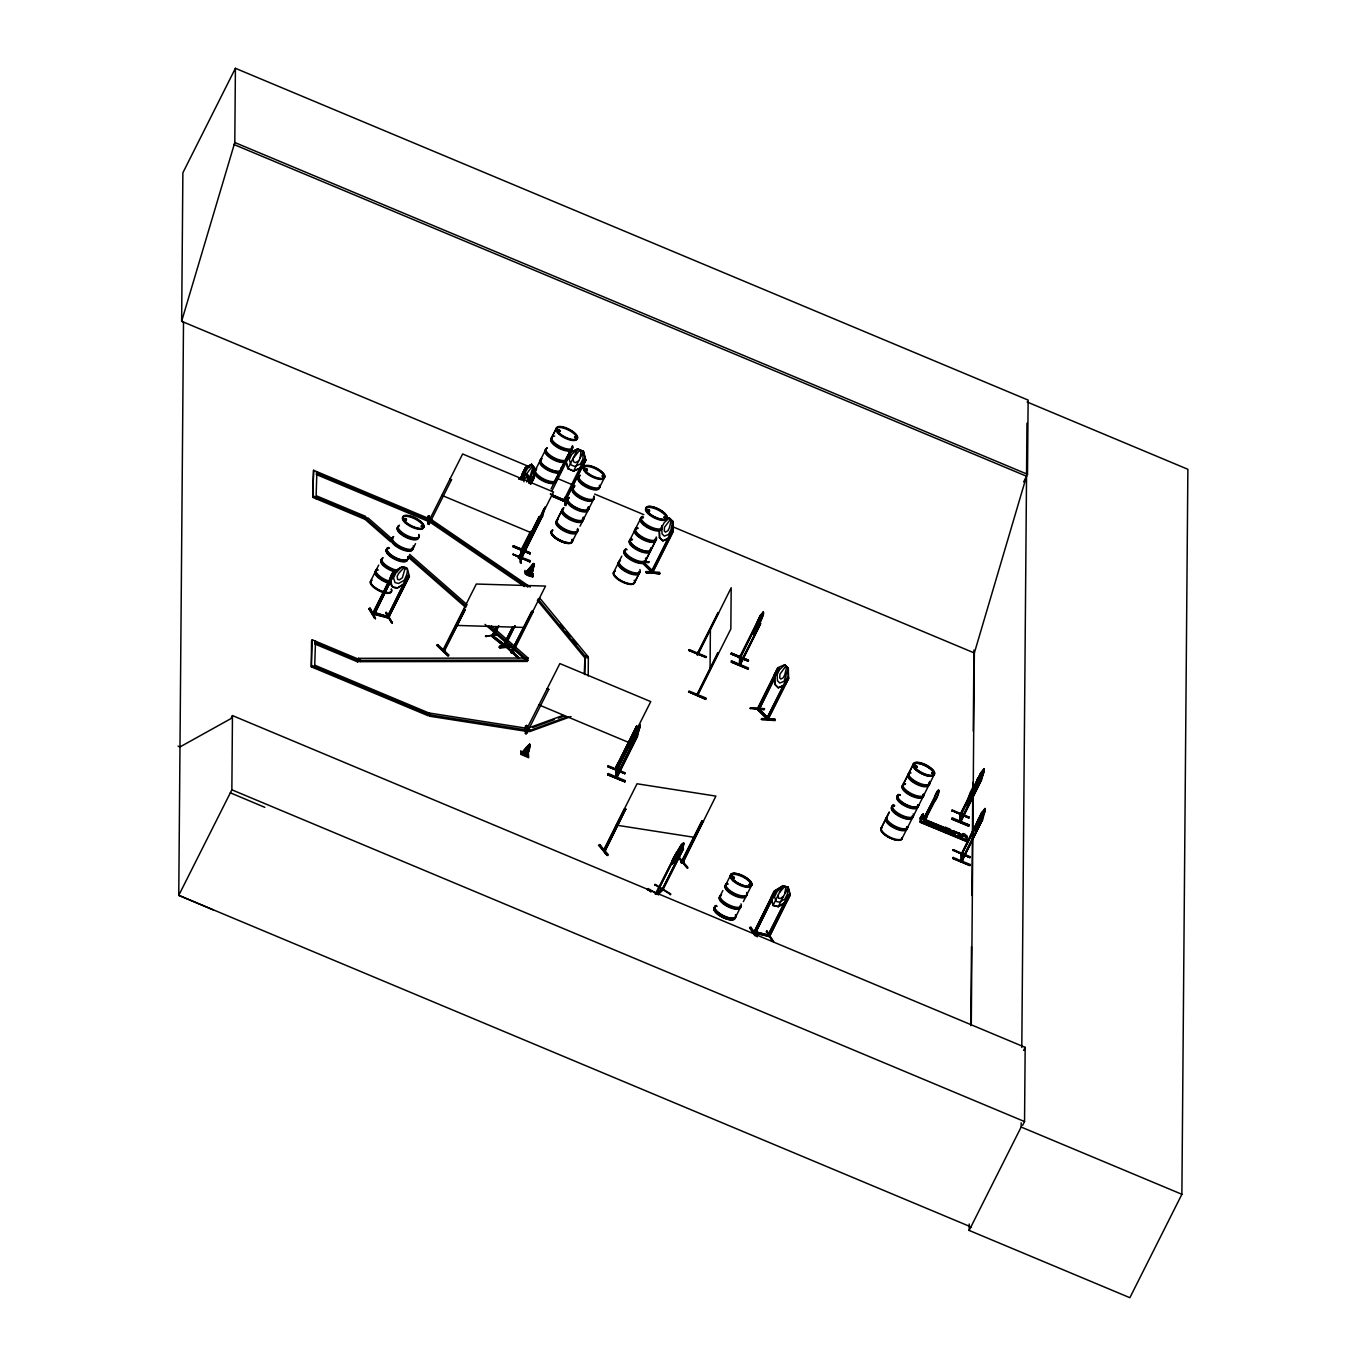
<?xml version="1.0" encoding="UTF-8"?>
<svg xmlns="http://www.w3.org/2000/svg" width="1366" height="1366" viewBox="0 0 1366 1366"><rect width="100%" height="100%" fill="white"/><g stroke="black" fill="none" stroke-linecap="round" stroke-linejoin="round"><path stroke-width="1.5" d="M213.233 909.893L178.758 895.345L183.505 321.983L181.644 321.198L234.798 142.508L235.413 68.3L1028.12 400.084L1027.505 474.292L1023.663 481.925M971.465 1227.129L178.758 895.345L231.861 789.804L232.459 715.579L1025.166 1047.363L1024.551 1121.571L1022.656 1125.345M315.307 665.43L428.873 712.967L428.224 715.767L311.328 666.847L311.533 641.081L312.182 639.8L358.404 659.146L357.755 661.929L314.846 643.984L315.495 642.686L358.404 660.649M390.608 541.739L365.012 519.319L312.729 497.344L313.582 470.297L430.478 519.234L429.812 522.017L524.459 586.56M311.328 666.847L312.182 639.8M312.729 497.344L313.582 470.297M314.658 666.728L314.641 668.23L315.495 641.183L314.846 642.481M316.058 497.241L316.041 498.744L316.895 471.697L316.246 472.978M357.755 661.929L358.404 659.146M365.029 517.731L365.012 519.234L365.678 516.433L316.707 495.943M530.281 587.038L432.134 520.122L429.812 522.017L429.829 520.514M512.916 546.639L529.957 553.776L512.916 546.639L513.343 545.751L530.384 552.889L529.957 553.776M519.131 479.261L519.148 477.895L519.78 479.21M521.812 551.061L521.129 550.088M521.641 553.862L521.675 549.866M520.856 751.146L520.839 754.442L520.924 751.01M539.314 516.758L540.868 517.407L539.314 516.485L518.346 558.045L520.19 558.848L542.473 515.921L521.658 558.062L522.615 555.928M525.073 570.339C521.983 574.847 535.677 579.525 532.842 573.754M529.888 561.921L512.95 554.203L530.315 560.658L529.888 561.494L512.848 554.374L529.94 561.785M520.907 754.305L528.676 757.72L528.488 754.049M532.535 577.067L532.911 573.618M530.589 531.357L520.958 550.174L520.941 557.704L541.978 514.982M584.255 673.814L585.041 656.039L538.016 599.042M584.887 674.582L585.041 656.039L587.909 656.483L587.26 657.78L584.392 657.319L537.367 600.34M588.2 675.965L588.353 657.422L585.041 656.039M710.047 670.296L710.388 629.094M731.049 653.972L748.09 661.11L731.049 653.972L731.476 653.102L748.517 660.256L748.09 661.11M739.86 657.661L739.945 658.549L739.262 657.422M739.809 657.2L739.86 665.31L760.606 623.255L739.211 665.14C737.008 669.545 775.581 595.474 759.889 616.032L760.657 617.091M739.928 656.568L740.799 656.397M740.389 657.456L739.757 663.21M753.383 631.468L753.469 634.285L756.764 630.17M739.979 665.31L760.606 623.955L760.008 623.016M760.111 622.384L755.415 629.521L757.396 622.23M762.672 613.812L757.123 625.679L762.86 613.88M763.184 611.917L763.27 614.734L759.837 622.367M951.743 818.951L952.136 817.756L969.16 824.91L968.733 826.174L951.692 819.054L968.784 826.037M969.211 817.141L968.801 818.029L951.812 810.397L968.87 817.807M952.836 858.582L969.877 865.668M952.853 850.523L953.297 849.652L970.321 856.789L969.894 857.643L952.922 850.011M980.754 779.508L959.922 822.059L959.991 814.341M960.52 814.119L960.503 822.23L961.357 820.676M960.503 820.317L960.503 822.315L981.317 780.174L959.786 821.956M971.192 793.168L980.822 772.883L959.854 815.092L960.571 814.58M961.101 814.358L960.469 820.129M961.613 853.733L961.613 861.861L961.698 859.299L962.552 860.341L961.698 861.946L982.41 819.788L961.015 861.69L960.998 853.938M960.571 815.434L961.34 813.077M961.835 853.306L962.432 852.691M961.681 859.982L962.552 860.341M961.766 854.262L977.732 823.032M962.21 853.989L961.562 859.743M976.383 783.179L972.882 787.226L976.383 783.179L973.036 794.944L966.462 805.479L966.377 802.662M966.462 805.479L966.291 802.781M969.894 857.643L952.905 850.011M1027.147 402.014L1187.874 469.289L1181.88 1194.294L1129.87 1297.7L969.143 1230.425L969.194 1224.021M970.833 1025.593L971.482 946.638M971.909 895.43L972.746 795.132M972.814 786.611L972.848 782.342M973.275 731.117L973.941 650.045M971.277 1024.807L973.173 795.336M973.207 791.085L974.351 652.982L1026.532 476.222L233.825 144.454M978.551 826.857L975.273 830.835L975.187 828.001M979.9 777.203L970.116 796.873L977.544 779.73M976.195 783.111L976.127 786.423C979.695 783.777 988.899 761.989 980.6 772.951L981.369 773.993L980.873 773.071L977.936 779.388M980.088 777.288L974.539 789.155M972.899 792.69L978.124 782.069L976.127 784.887C984.357 766.719 967.487 798.717 975.17 786.765L972.831 792.843L977.236 785.843L980.498 778.142L980.412 775.325L977.271 787.14M961.015 861.69L981.659 819.395M981.966 812.633L961.066 854.826L962.518 853.579M982.461 813.624L981.693 812.582L985.006 808.45L985.074 811.284M983.383 770.731L977.834 782.598L983.571 770.8M983.981 771.653L983.896 768.836M984.476 811.199L978.927 822.212L984.664 811.267M981.847 820.283L985.193 808.535M969.143 1230.425L1021.153 1127.035L1021.187 1122.852M1021.802 1047.466L1026.532 476.222M1026.549 474.104L1026.959 423.221M524.288 480.32C523.246 474.002 526.832 468.145 531.681 464.525M493.331 637.188L494.15 635.771L492.682 634.644M503.986 644.189L504.822 644.923M520.719 554.067L521.214 562.946L521.146 557.004M520.77 561.853L521.197 562.98M565.37 505.386L565.473 496.763L565.592 504.6M566.002 505.642L565.251 497.548M617.756 764.414L617.5 772.2C620.062 774.232 616.612 751.18 617.791 772.2M634.063 734.806L632.151 742.131L636.915 734.959M522.051 479.978L522.239 473.985L525.534 467.411L531.716 464.303L525.603 467.582L520.105 478.92M522.188 479.944L522.239 473.985L525.534 467.411M528.966 483.052L529.308 477.178L526.644 473.831L532.125 466.472M529.137 483.086L529.615 477.093M530.606 484.281L533.901 477.707L534.482 467.753L534.294 477.724L531.442 483.359M385.997 612.975L392.401 622.845M386.629 613.146L386.151 612.156L392.366 622.947M391.752 622.674L385.929 612.839M766.719 930.758L772.883 941.328L766.65 930.673M773.122 940.611L773.515 941.498M787.994 887.115L787.345 894.167L784.869 899.084L779.44 902.175L775.99 901.389L774.539 896.711L777.015 891.776L782.82 885.936L787.994 887.115L790.163 895.225L769.365 936.581L753.742 932.961L774.402 891.178L753.776 932.585M922.579 815.348L922.835 815.365M925.294 823.476L926.643 820.471L925.55 822.639L920.872 820.693C924.577 812.633 922.835 815.656 924.953 817.158M925.602 816.39L924.919 817.141M924.884 816.868L925.499 815.741L924.884 817.039M678.731 857.592L687.252 867.734M678.97 856.892L687.542 867.103L687.849 868.059L678.475 857.66L687.03 867.939M499.58 646.46L499.802 647.808C515.597 647.45 513.189 643.83 499.563 646.391L499.836 647.706M580.106 457.986L581.011 451.514M523.963 481.839L523.588 477.707M517.97 658.019L506.854 647.518L507.349 646.681L518.465 657.234L517.97 658.019L506.854 647.518M674.65 856.755L674.172 859.726L679.141 853.972L683.905 843.403M659.761 573.72L645.776 572.371L646.203 571.517L659.624 572.32L659.744 573.754L645.964 572.422M761.391 719.148L775.068 719.301L761.204 719.301M761.682 718.516L775.068 719.37L775.205 720.565L761.784 719.728M763.372 612.002L760.077 616.117L739.945 658.395M404.951 568.837L402.389 577.75L399.401 579.867L397.643 579.423L397.13 576.418L398.582 573.532L403.192 568.393L405.002 568.939M669.135 517.97L672.584 521.419L671.065 529.564L668.589 534.482L664.354 536.121L662.049 533.833L661.69 527.617L664.166 522.7L669.272 517.987M973.053 793.783L968.409 800.698L970.406 793.407M784.733 893.552L785.877 887.576L784.152 887.183L779.576 892.374M683.734 843.3L682.744 848.354L661.929 890.598L683.427 848.815L682.471 848.115M682.915 848.457C688.754 822.964 654.826 898.538 655.987 893.603M920.172 817.995L921.896 814.939L926.592 816.885L925.55 822.639M920.206 819.241L920.513 817.619L966.65 836.709L966.445 841.524L920.291 822.383L921.965 818.541L966.496 836.965L921.965 818.849M920.462 821.051L920.274 821.905L966.411 841.063L966.923 836.163C958.778 826.652 962.774 847.808 962.245 834.233M966.513 837.802L966.36 838.383M966.394 841.063L966.411 840.312M966.599 840.961L920.257 821.973L920.547 817.636M531.955 575.12L533.73 563.56L525.995 572.132L530.008 575.342L531.835 574.352M527.822 755.791L529.598 744.231L521.846 752.82L525.859 756.03L527.686 755.022M922.989 816.185L923.433 815.212M607.819 774.795L608.229 773.532L625.269 780.635L624.843 781.898L607.802 774.829L624.894 781.762M705.659 699.324L706.068 698.06L689.027 690.991L688.601 691.845L705.659 699.324L688.703 691.691M731.408 660.905L748.448 667.991L748.039 669.238L731.032 661.998L748.073 668.828L731.373 660.973M953.195 857.506L970.27 864.524M528.522 481.259L532.86 467.548L531.972 466.438M534.191 467.838L529.803 480.866M669.835 519.951L670.996 521.095L669.357 527.874L667.906 530.742L665.447 532.125L664.303 530.981L664.457 527.327L669.989 519.968M532.245 572.61L534.362 563.953M528.113 753.281C533.15 738.477 528.249 745.221 521.846 752.82M760.145 616.288L739.091 658.036M636.863 735.147L615.844 777.032M531.289 575.479L534.379 564.073M527.139 756.149L530.128 744.812M767.555 935.881L788.541 894.44L789.924 894.747L769.485 936.683L767.846 935.898M526.713 481.976L528.147 476.922L527.259 475.795L523.571 480.32M533.184 476.256L533.764 477.639L530.435 484.247M920.257 821.137L962.74 838.604M966.343 837.614L966.923 836.163M633.602 737.23L616.578 771.141L615.827 770.048L636.727 728.539C632.595 732.074 624.313 766.036 633.243 735.028M616.749 769.4L617.398 768.904M717.953 612.617L697.001 654.621L718.55 612.856L697.07 654.707L697.77 652.402L698.658 653.477M717.611 653.119L718.209 654.075L717.611 653.119L696.814 695.26L697.582 693.672M403.363 518.807L406.078 518.96M405.531 518.653L406.197 519.917L405.258 520.07M420.882 526.132L422.743 526.917M421.889 526.593L421.838 526.047M422.47 526.269L421.872 525.671M557.55 430.273L559.445 430.222L558.592 429.914M559.292 431.315L559.24 430.29M574.454 437.308L576.281 438.196L574.881 437.018M576.042 437.444L574.966 437.257L576.281 438.196M574.745 437.427L575.991 437.752L575.001 437.649M576.128 437.325L575.359 436.847M584.187 468.862L585.348 468.692M584.768 468.914L586.697 469.101M587.004 470.331L584.836 469.426L585.211 468.453M586.39 469.682L585.621 468.76M586.099 469.238L586.817 470.109L586.817 469.033M586.868 509.228L586.748 509.689M602.406 475.795L603.55 476.854L602.304 475.914M603.311 476.563L602.218 476.153L602.867 476.871M646.442 509.894L647.569 510.782M648.082 511.055L649.106 511.021L647.535 509.364M648.611 510.628L648.577 509.911M665.635 517.338L663.961 517.219L665.823 518.004M665.823 517.799L664.252 517.321M732.825 876.426C728.283 875.845 735.864 880.814 733.969 877.126M732.296 877.689L731.971 876.374M731.373 876.682L733.73 878.031L733.081 876.46M750.446 884.161L749.183 884.331L750.31 884.007M750.566 884.707L749.388 884.827M916.193 765.523L914.708 766.087M915.305 766.753L916.637 766.872L914.896 765.387M915.715 765.728C910.78 764.482 918.72 769.741 916.757 766.053M917.218 767.282L916.535 766.224M931.783 772.883L933.217 773.156M932.261 773.378L932.773 773.6M932.397 772.593L933.337 773.941L932.773 773.19M532.245 569.554L534.208 563.799M528.096 750.224L530.076 744.47M522.478 556.474L521.846 555.45M739.211 664.286L739.945 656.039M739.791 662.869L740.748 663.261L739.979 664.764M960.725 815.417L970.97 794.688M961.476 813.914L960.657 812.804L960.742 813.692M976.144 784.733L978.107 779.132M979.217 818.763L977.219 826.054L985.159 811.148M636.539 729.888L640.073 724.595L637.41 736.615L616.698 778.074L616.527 769.826M633.585 742.814L630.033 746.826L639.92 727.156L636.863 736.394L630.307 746.707M655.031 884.878L670.621 894.491M530.008 575.342L534.277 564.141M525.859 756.03L529.923 744.794M542.473 516.621L545.034 507.196M753.486 631.673L759.923 615.895M966.479 802.866L969.826 793.748M971.363 793.236L973.838 785.86M974.095 788.387L977.322 779.371L980.6 775.393M983.879 771.449L981.317 780.874M980.754 780.669L984.066 771.534M975.17 830.545L975.102 828.138L981.727 812.428L961.066 854.826M975.29 828.206L978.432 819.002M984.971 811.08L982.41 820.488M635.105 734.071L633.858 738.289L635.156 736.615M974.539 788.319L975.819 784.938M389.447 616.561C387.483 613.249 385.929 620.42 388.046 616.22L389.447 616.561L388.678 618.081L372.747 614.034L373.499 612.122L387.466 616.51L373.789 612.6M682.556 844.615L676.272 856.089L682.727 844.717M705.744 698.76L688.601 691.845M636.624 734.993L639.834 727.293M972.831 793.561L976.092 785.86M636.59 733.73L639.578 726.49M543.822 508.937L540.253 516.655M604.199 848.73C608.741 849.737 602.543 848.269 603.704 850.233C605.872 848.525 606.624 850.779 603.738 850.591L624.399 808.911L625.73 809.116L605.155 850.916M681.754 860.802L683.666 861.468C684.127 864.815 678.578 861.417 682.607 862.612M533.099 476.666L534.294 477.724M980.703 773.498L984.083 768.904M924.133 818.063L934.207 797.744A6.249 1.11 -67.5 0 1 937.879 790.436A6.249 1.11 -67.5 0 1 937.947 794.107A6.249 1.11 -67.5 0 1 934.259 801.415L924.236 820.812L923.997 817.807L934.566 797.881A6.249 1.11 -67.5 0 1 938.237 790.572A6.249 1.11 -67.5 0 1 938.305 794.261A6.249 1.11 -67.5 0 1 934.617 801.569L924.594 820.966M528.437 574.762L534.072 564.107M524.305 755.432L529.667 744.692M235.413 68.3L182.873 172.782L181.644 321.3L529.752 466.899M232.459 715.579L230.956 718.601L179.988 746.929L178.126 746.143M370.715 580.891L375.326 571.722M376.282 569.81L378.706 565.08M375.445 618.661L368.803 608.707L370.118 608.092L375.445 618.661L369.964 608.143M387.022 617.278L388.525 617.995L409.39 576.298L407.273 568.273L401.843 566.907L393.186 572.115C388.286 576.742 388.695 589.087 397.438 588.063L406.078 582.855M372.474 613.641L393.34 572.217L394.876 572.695L374.438 614.478L372.764 613.675M373.038 614.119L393.186 572.115M373.891 613.966L375.001 612.583M374.182 614.444L395.184 572.064M374.557 618.439L368.922 608.655M428.07 516.211L428.087 524.015L429.044 524.407C430.973 522.973 427.029 514.282 428.992 516.638L429.266 515.802M413.13 548.364L415.554 543.634M527.378 659.317L528.027 658.019L358.421 658.327L357.772 659.624L360.009 661.673L527.276 661.434L527.925 660.154L488.874 625.884M429.009 520.395C432.441 515.289 431.844 524.356 430.136 518.995M429.197 520.463L462.63 453.973L553.503 491.999L520.002 558.762M429.368 520.89L429.949 518.96M428.087 524.015L428.19 516.177M429.044 524.407L428.804 516.433M360.009 661.673L360.658 660.376L527.925 660.154M430.563 521.334L451.531 479.739L449.995 479.107L451.531 479.739M407.888 576.264L386.988 617.654L407.546 575.479L409.339 576.64L408.11 575.308M409.39 576.298L388.337 617.654L372.628 613.693M518.704 478.766L519.148 477.895M436.659 645.435L437.769 644.581L448.919 655.099L448.492 655.953L437.393 645.23M520.634 479.022L526.303 467.735L520.856 479.842M437.376 645.452L437.803 644.581M442.738 650.523L476.307 584.033L545.529 586.082L512.079 652.589C509.757 647.211 516.553 654.024 512.472 652.982M444.582 650.967L443.216 650.95L464.064 609.526L465.225 609.56L444.411 651.019C442.277 651.582 443.233 647.689 444.923 649.055M465.225 609.56L444.035 650.558L442.874 650.523M444.428 650.95L444.701 648.952L443.335 650.933M540.663 459.539L545.273 450.387M556.577 427.899L551.966 437.052L556.303 428.463M535.626 469.597L539.946 460.991M530.196 482.352L533.047 476.785M447.775 655.936L436.761 645.333M428.873 712.967L428.224 714.264L429.88 716.262L528.454 731.664L529.103 730.383L527.447 728.385L428.873 712.967L430.529 714.964L529.103 730.383M429.88 716.262L430.529 714.964M553.862 483.086L564.278 462.408M566.48 458.191L568.102 454.895M551.027 488.994L568.99 453M530.589 532.057L521.129 550.942L521.897 550.566M522.495 548.825L521.812 550.532L531.186 531.613M551.625 491.521L570.595 453.444M518.704 558.233L539.314 516.485M518.517 557.857L520.19 558.506L521.078 556.952M540.048 518.312L544.949 507.332L541.909 516.416M522.205 556.116L521.761 557.926M522.615 555.399L542.473 515.921M567.846 468.692L577.733 449.021L583.504 451.412L585.894 460.308L582.599 466.882L573.618 471.082L567.846 468.606L565.456 459.796M485.459 636.215L497.719 634.695L485.579 636.163M486.176 636.795L486.535 635.89M582.599 466.882L573.618 470.997L583.504 451.412L577.733 448.936L568.751 453.136L577.733 449.021M491.931 636.146L496.404 626.909M515.102 625.799L504.839 646.596L492.067 636.266L496.797 626.857M492.511 634.917L493.365 637.307M492.836 637.239L498.522 625.97M498.897 625.918L492.767 637.222M525.261 574.027L532.894 576.913M564.278 499.58L563.168 500.861L564.278 499.546L565.814 500.144L565.012 501.663L585.673 459.949M584.272 459.061L563.526 501.049M565.985 498.009L565.029 497.617L565.08 505.403M551.813 495.875L564.875 501.578L584.733 461.828M512.609 626.789L503.234 645.691M513.001 626.738L503.508 645.452M491.76 636.419L504.327 646.528L504.891 644.923L493.519 636.283L503.952 644.359M514.726 625.85L504.242 646.494M533.269 611.592L531.716 611.2L510.782 652.47L532.108 611.558L533.269 611.592L512.574 653.033M512.848 651.07L511.26 652.965L512.318 651.531M572.064 542.046L576.64 532.877M580.021 526.217L582.394 521.453M583.367 519.558L587.978 510.406M588.422 509.518L593.015 500.349M599.725 487.03L604.335 477.878M525.688 658.105L525.039 659.385L485.032 624.382M526.269 730.007L559.889 663.586L650.745 701.612L615.981 770.817M526.286 734.02C528.215 732.586 524.271 723.895 526.234 726.251L526.678 725.397L526.713 733.166L525.466 733.559M527.805 730.605L528.557 729.051L527.976 730.639M527.805 730.998L548.773 689.352L547.237 688.72L548.773 689.352M567.761 716.689L530.315 730.332L529.667 731.63L571.056 716.535M613.812 571.978L618.422 562.809M619.379 560.897L621.786 556.167M630.17 539.45L634.78 530.281M635.736 528.369L640.517 518.875M653.631 542.678L655.526 538.921M634.422 582.804L638.912 573.891M649.926 551.966L645.606 560.572L650.233 551.42M650.779 550.276L655.27 541.363L650.677 550.532M634.319 583.06L638.929 573.908M644.803 562.45L648.952 561.819M653.46 571.278C649.738 567.71 655.8 573.908 651.889 571.842L672.072 529.718M651.138 571.808L667.718 539.775M643.335 563.458L652.589 572.678L673.387 531.323L672.055 530.332M607.75 766.616L608.194 765.763L625.218 772.849L624.791 773.702L607.75 766.616L624.894 773.429M616.698 766.377L615.639 767.726L636.573 726.114L638.11 726.746L617.483 768.443M636.573 726.114L615.946 767.846M616.629 771.073L617.33 768.785M639.988 724.8L616.749 770.526M617.5 772.2L618.013 771.397M616.783 776.298L617.5 775.786L616.015 777.817L636.812 735.659L637.41 736.615M616.698 777.391L637.41 735.915M689.335 649.635L706.41 656.705L705.966 657.558L688.942 650.472L689.352 649.601M598.496 845.161L607.17 855.338L599.315 845.281C599.23 841.849 605.65 855.953 607.87 855.56L608.297 854.689L599.606 844.478M697.753 654.997L731.186 587.739L730.844 628.941L697.411 695.516L698.35 693.911M698.692 653.409L697.924 654.382M603.601 850.267L637.034 783.777L715.904 796.105L682.641 862.988M604.131 850.745L604.353 848.764M625.73 809.116L605.087 850.489M705.966 657.131L688.942 650.472M717.611 653.819L696.728 695.209M696.745 694.474L697.48 695.431L718.209 653.375M757.823 622.025L739.86 657.746M739.86 658.532L757.823 622.725M650.865 891.759L647.843 889.198M647.399 889.625L648.201 888.532L658.6 894.935M654.621 885.151L655.082 884.28L670.672 893.945L670.228 894.764M655.304 894.03C659.522 887.627 653.102 900.314 662.698 890.12M681.532 844.547L672.653 859.077M655.373 893.996L676.802 852.247L656.158 894.371M655.851 894.371L677.331 852.572M750.668 708.817L751.095 707.947L764.499 708.749L764.055 709.603L750.088 708.237L764.465 708.715M683.427 848.815L662.715 890.308L662.817 888.242L661.468 890.222M661.947 889.744L682.846 848.252M774.727 678.321L758.762 710.388L758.591 707.827L757.14 709.193L777.783 667.735L784.733 664.679L788.302 668.23L788.524 678.287L785.228 684.844L778.261 687.901L774.693 684.349L774.488 674.292L777.92 667.735L779.457 668.913L777.869 667.906M777.561 669.852L757.703 709.33L766.958 718.55L784.084 684.81M680.968 862.373L701.919 821.034L703.251 821.239L682.693 863.039M681.941 860.802L681.361 862.783L683.666 861.519M701.919 821.034L681.429 862.749L682.744 862.953M758.301 710.354L759.376 708.664L757.874 707.793L758.625 710.166M768.034 719.575L788.814 678.236L787.636 676.768L766.582 718.721L768.085 717.252M787.465 676.648L788.353 678.202L767.658 719.677L768.426 718.175L759.308 709.313M768.255 718.106L767.504 719.609M720.463 895.293L722.87 890.547M726.234 883.887L730.554 875.282M735.403 917.44L739.996 908.27M743.36 901.628L745.734 896.864M746.724 894.969L751.317 885.8A11.713 4.405 26.7 0 0 738.374 874.394A11.713 4.405 26.7 0 0 733.542 880.472A11.713 4.405 26.7 0 0 751.351 885.783A11.713 4.405 26.7 0 0 738.357 874.411A11.713 4.405 26.7 0 0 733.525 880.507A11.713 4.405 26.7 0 0 751.368 885.766M755.005 935.778L749.61 927.565L755.757 935.83M774.334 891.195L782.889 885.851L774.266 891.093L770.97 897.65L773.002 905.521L782.82 885.731L788.233 887.08L790.197 894.85L786.901 901.406L778.347 906.751L772.934 905.419M755.483 933.371C757.686 928.402 752.768 936.581 754.852 931.578L768.307 935.147L755.808 931.936M755.33 933.32L776.23 890.991M755.227 933.388L776.23 890.956M778.261 906.648L788.233 887.08M767.094 931.732L773.498 941.584M767.777 936.222L768.58 934.344L770.287 935.112L768.529 934.703M768.699 934.754L767.846 936.273L788.524 894.559M769.263 936.649L770.065 934.771M881.343 827.813L885.953 818.661L881.497 827.591M886.91 816.748L889.3 812.002L886.927 816.766A11.696 4.405 26.7 0 0 895.737 826.481A11.696 4.405 26.7 0 0 907.792 826.737M908.048 774.727L903.268 784.221L908.066 774.727M913.615 763.645L909.005 772.815L913.359 764.226M901.85 838.912L906.443 829.743M907.4 827.83L912.181 818.319M913.154 816.424L917.764 807.255M918.208 806.384L922.801 797.215M923.758 795.302L928.538 785.792M929.529 783.896L934.122 774.727A11.713 4.405 26.7 0 0 921.162 763.355A11.713 4.405 26.7 0 0 916.33 769.434A11.713 4.405 26.7 0 0 934.156 774.727M920.872 820.693L921.896 814.939M923.109 813.931L920.855 819.651L923.109 813.931L923.126 815.126M921.247 818.627L923.518 814.102M925.226 819.566L926.592 816.885M951.76 810.892L952.187 810.004L969.228 817.158M945.579 827.335L945.374 831.774L945.579 827.335L950.275 829.282L950.053 833.721M969.638 793.68L972.916 787.089M959.974 815.195L980.327 775.529M970.97 793.987L960.742 814.819M979.49 777.066L981.369 773.31M954.151 831.535L959.103 832.936L958.898 837.375L959.103 832.936M981.317 780.174L960.691 821.683M954.493 834.899L954.424 831.006M969.126 825.013L951.692 818.627M953.229 857.387L952.785 858.241L969.877 865.378L970.27 864.507M961.732 854.331L978.688 820.454M961.613 861.161L982.41 819.788M1023.646 1050.369L1025.166 1047.363M656.141 892.476L656.909 892.869M740.679 656.944L740.628 656.158M739.877 662.903L740.714 663.876L739.791 663.398M962.432 860.341L961.596 859.948M636.556 731.186L639.39 726.422M759.872 617.312L763.287 612.207M980.583 774.215L983.998 769.126M972.882 788.489L976.297 783.401M981.676 813.846L985.108 808.74M513.018 546.366L530.059 553.503M530.35 552.923L513.309 545.802M731.151 653.716L748.192 660.837M748.483 660.273L731.442 653.136M951.829 810.687L968.904 817.756M688.942 650.011L706.085 657.285M527.02 573.857L533.44 563.714L526.132 572.9M522.888 754.544L529.445 744.555M531.425 566.89L533.73 563.56M527.276 747.578L529.598 744.231M924.406 816.663L924.919 815.707L924.645 816.851M674.001 862.646L679.705 854.911L671.918 864.132L672.755 858.975L671.628 864.217L674.121 862.885M521.983 753.571L529.308 744.402M980.412 775.325L977.134 779.303M970.492 797.607L973.992 793.561M971.772 796.361L977.475 787.089L973.992 791.119L977.475 787.089L980.583 778.005M966.274 805.394L969.775 801.364M975.273 830.835L978.568 826.703M533.525 563.543L525.995 572.132M640.073 724.595L636.522 728.607L637.376 729M785.279 666.881L779.884 674.241L779.73 677.895L780.874 679.056L783.333 677.673L784.784 674.787L786.423 668.025L785.416 666.881M522.222 478.629L526.798 473.848L527.31 478.578L529.496 477.178L526.678 473.609L520.719 476.922M754.442 931.151L756.252 931.851M770.1 935.112L769.314 936.291L755.261 933.029M369.605 608.792L375.274 618.491M783.281 896.438L780.327 898.606L778.603 898.196L778.125 895.259M558.062 430.871L557.516 430.017L559.582 431.11M558.831 431.246L559.787 431.11M559.992 431.4L556.986 429.812L557.687 430.546M560.009 431.639L559.719 430.307M587.209 469.648L586.356 469.614M587.26 470.536L586.97 469.187M646.494 509.723L647.877 509.774M649.516 511.55L649.226 510.201M731.237 876.63L732.569 876.374M731.8 876.716L732.91 876.801M731.835 876.972L733.832 877.928M733.696 878.116L734.003 877.279M933.337 773.719L931.971 773.634M771.244 897.735L773.173 905.368L778.261 906.461L786.901 901.406M681.48 844.7L683.854 843.112M661.929 889.181L657.148 892.818M662.476 889.522L656.602 892.852M393.254 572.217L401.911 567.01C411.012 565.968 406.47 576.128 404.012 580.465L398.531 583.47L395.013 582.582L393.51 577.801L395.986 572.883L401.843 566.907M390.095 578.655L392.179 586.543L397.438 587.875L405.873 582.65M578.655 460.871L575.479 462.63L573.618 461.862L573.071 458.566L579.15 450.831L581.011 451.6M615.827 770.048L616.015 776.947M665.754 519.285L669.306 517.765L664.115 520.224M528.864 729.581L527.02 728.761M616.698 766.343L618.235 766.941M429.812 522.017L316.246 474.48L316.895 473.199L430.461 520.736L432.134 520.122M530.315 730.332L527.447 728.385L562.929 715.442M532.723 727.515L554.391 719.609M558.335 718.175L564.243 716.023M776.008 890.991L774.488 891.298M513.155 651.497L511.55 651.036L512.762 651.036M557.157 429.692L558.677 429.983M647.211 509.996L648.355 510.269M664.098 517.065L665.703 517.731M914.639 765.302L914.896 766.463M914.878 765.233L915.886 765.455M915.1 766.633L915.118 765.831M733.337 877.535L733.73 877.296M749.166 884.69L750.532 884.792L749.712 883.973M564.824 501.578L551.813 496.131M430.683 521.385L429.197 520.736M519.148 556.594L520.89 557.567M616.339 765.882L618.235 766.668M499.529 646.374L510.645 645.128L510.952 646.477L499.802 647.655M499.085 647.228L510.406 645.845M499.324 647.279L510.44 646.033M445.162 649.516L444.206 649.448M313.377 496.063L365.661 517.936L368.017 517.936L392.008 538.955M605.121 850.847L604.096 850.694M464.833 609.202L464.064 609.526M507.554 647.416L518.687 657.934M455.51 625.389L524.715 627.455M672.584 521.419L673.096 531.374M669.562 537.743L662.869 540.748L659.556 537.316L659.419 531.391M659.283 531.374L659.556 537.316M669.647 537.914L662.834 540.97L659.266 537.419M643.215 561.477L649.055 561.819M644.718 562.194L648.628 562.672M652.077 570.544L643.42 562.365M645.776 572.371L659.368 573.208M646.357 572.798L659.744 573.583M784.733 664.679L788.165 668.35L788.37 678.287M784.716 664.9L779.593 669.613L777.117 674.548L777.476 680.746L779.781 683.034L784.016 681.412L788.302 668.23M774.488 674.292L774.983 684.246L778.296 687.679L784.989 684.673M750.088 708.237L764.055 709.603M758.659 710.286L778.859 668.794M767.504 717.457L758.847 709.278M768.307 718.055L767.726 717.03M559.479 431.212L558.574 431.144M585.587 468.436C582.138 468.179 587.056 472.124 587.397 469.836M649.26 511.362L648.338 511.157M916.381 766.531L915.869 766.992M522.529 752.444L523.81 752.581M389.156 616.493L388.49 617.705M624.689 809.27L626.021 809.457M702.226 821.393L703.558 821.598M616.237 825.132L695.089 837.46M577.733 448.936L571.705 454.519L569.229 459.437L571.022 464.884L574.745 466.421L580.396 464.047L582.872 459.13L583.333 451.446L585.69 460.291L584.033 459.608M682.215 862.458L683.359 861.109M405.002 518.431L404.49 519.695M932.09 772.78L933.234 773.583M932.551 773.702L931.68 772.934M774.71 891.639L776.127 891.964M788.745 894.901L790.163 895.225M749.558 927.651L750.856 927.002L757.259 936.854M393.63 572.661L395.081 573.037M564.021 499.068L565.814 499.871M519.2 556.252L520.822 556.986M558.967 431.127L558.079 430.717M648.645 510.696L647.774 510.286M405.548 519.609L404.678 519.2M404.268 519.353L405.378 519.951M404.985 519.968L406.385 519.319M733.081 876.511L731.92 876.494L732.808 877.313M732.808 877.979L734.396 877.757M921.913 815.246L926.592 817.175M920.821 817.397L923.945 818.695M945.511 828.718L925.96 820.864L945.357 829.06M949.285 830.204C949.933 834.148 942.694 826.328 949.285 830.204L964.737 836.675M949.199 830.579L954.971 833.038M958.642 834.455L962.654 836.214M925.96 821.205L945.187 829.162M950.941 831.553L954.8 833.14M958.642 834.728L962.484 836.316M925.96 821.615L945.221 829.623M950.958 831.962L954.834 833.601M958.642 835.138L962.518 836.777M926.37 823.169L955.193 835.087M959.052 836.675L962.893 838.263M924.287 822.639L966.974 840.073M920.616 821.529L966.752 840.619M639.408 727.275L639.886 724.509M569.007 453.273L570.544 453.649M550.447 493.997L563.714 499.785L550.447 494.27M636.573 726.37L638.11 727.019M637.376 729.7L636.778 728.761M527.378 728.556L528.693 729.99M617.295 768.102L615.759 767.47L617.483 768.187M607.768 766.155L624.791 773.702M616.561 775.871L617.125 770.065M234.798 142.508L1027.505 474.292M557.294 478.424L574.984 485.835M594.671 494.065L643.847 514.658M673.353 527.003L974.351 652.982M441.833 495.329L532.689 533.355M753.298 631.587L753.366 633.995M952.853 850.096L969.997 857.387M539.075 704.941L629.948 742.967M311.977 665.549L428.873 714.469M231.861 789.804L1024.551 1121.571M1021.153 1127.035L1181.88 1194.294M230.342 792.809L264.816 807.34M642.874 563.441L652.231 572.764L672.926 531.289L671.85 530.247M431.315 519.439L431.451 520.361M586.321 468.88L587.26 469.784M648.355 509.552L649.465 510.406M648.167 511.106L646.647 509.774M647.655 511.123L649.653 510.85M405.087 520.019L403.414 519.012M558.301 431.024L557.328 430.29M405.497 519.319L403.755 519.114M647.74 889.334L651.24 891.52M647.484 889.505L650.95 891.639M430.461 520.736L527.874 587.141M916.296 766.036L916.859 766.736L914.878 765.763M652.077 572.678L652.709 571.022L643.881 562.382M409.612 554.357L467.223 604.797M491.231 625.799L528.027 658.019M365.661 518.021L391.274 540.441M408.861 555.842L466.472 606.265M408.212 557.14L465.823 607.563M358.421 658.327L360.658 660.376M618.388 764.687L618.457 772.593M669.169 517.748L672.875 521.317M767.555 719.575L757.276 709.415M559.479 430.478L560.231 431.366M539.553 597.864L587.909 656.483M560.401 625.218L563.082 628.462M565.763 631.724L569.793 636.607M572.491 639.869L576.52 644.752M531.562 464.269L534.482 467.753L531.511 464.491M403.602 518.875L405.429 520.395L406.573 519.763M766.224 931.527L772.61 941.379M750.258 927.702L754.698 934.429M385.707 613.027L391.479 622.725M565.678 459.813L568.017 468.555L573.618 471.082M672.721 521.3L672.943 531.357M526.525 725.414L526.559 733.183M525.432 725.79L525.347 733.627M520.548 562.57L520.446 554.647L520.258 562.587M429.385 515.767L429.317 523.571M655.287 538.87A11.662 4.388 26.7 0 1 643.608 540.014A11.662 4.388 26.7 0 1 635.873 529.581M650.762 547.766A11.611 4.371 26.7 0 1 639.134 548.91A11.611 4.371 26.7 0 1 631.416 538.528M655.782 538.255A11.85 4.457 26.7 0 1 642.532 538.716A11.85 4.457 26.7 0 1 637.768 528.522M656.431 539.092A11.85 4.457 26.7 0 1 641.491 537.367A11.85 4.457 26.7 0 1 638.076 527.942M661.042 527.464A11.696 4.405 26.7 0 1 647.979 527.925A11.696 4.405 26.7 0 1 643.284 517.868M661.878 528.266A11.85 4.457 26.7 0 1 646.938 526.542A11.85 4.457 26.7 0 1 643.506 517.116M650.814 549.952A11.713 4.405 26.7 0 1 637.376 549.012A11.713 4.405 26.7 0 1 630.972 539.229M661.981 525.551A11.662 4.388 26.7 0 1 650.301 526.695A11.662 4.388 26.7 0 1 642.566 516.263M656.261 536.975A11.696 4.405 26.7 0 1 644.564 538.119A11.696 4.405 26.7 0 1 636.812 527.652M661.81 526.269A11.85 4.457 26.7 0 1 649.96 527.43A11.85 4.457 26.7 0 1 642.088 516.826M651.07 549.456A11.713 4.405 26.7 0 1 637.632 548.5A11.713 4.405 26.7 0 1 631.229 538.716M650.643 550.31A11.713 4.405 26.7 0 1 635.873 548.603A11.713 4.405 26.7 0 1 632.492 539.28M638.929 571.398A11.662 4.388 26.7 0 1 627.25 572.542A11.662 4.388 26.7 0 1 619.498 562.109M634.405 580.294A11.611 4.371 26.7 0 1 622.776 581.438A11.611 4.371 26.7 0 1 615.059 571.056M645.52 560.794A11.85 4.457 26.7 0 1 630.58 559.07A11.85 4.457 26.7 0 1 627.148 549.644M649.909 549.474A11.611 4.371 26.7 0 1 636.932 549.917A11.611 4.371 26.7 0 1 632.253 539.929M645.623 558.079A11.662 4.388 26.7 0 1 633.944 559.223A11.662 4.388 26.7 0 1 626.209 548.79M639.783 572.2A11.85 4.457 26.7 0 1 626.174 571.244A11.85 4.457 26.7 0 1 619.686 561.341M640.073 571.62A11.85 4.457 26.7 0 1 626.465 570.664A11.85 4.457 26.7 0 1 619.993 560.76M639.903 569.502A11.696 4.405 26.7 0 1 628.206 570.646A11.696 4.405 26.7 0 1 620.454 560.18M645.042 561.392A11.696 4.405 26.7 0 1 631.621 560.453A11.696 4.405 26.7 0 1 625.235 550.686M645.452 558.796A11.85 4.457 26.7 0 1 633.585 559.958A11.85 4.457 26.7 0 1 625.73 549.354M634.507 582.377A11.713 4.405 26.7 0 1 622.435 582.121A11.713 4.405 26.7 0 1 613.59 572.371M634.353 580.584A11.713 4.405 26.7 0 1 622.64 581.728A11.713 4.405 26.7 0 1 614.871 571.244M740.013 905.795A11.662 4.388 26.7 0 1 728.334 906.939A11.662 4.388 26.7 0 1 720.599 896.489M735.523 914.674A11.645 4.371 26.7 0 1 723.86 915.818A11.645 4.371 26.7 0 1 716.143 905.402M746.604 895.174A11.85 4.457 26.7 0 1 731.681 893.449A11.85 4.457 26.7 0 1 728.249 884.024M746.724 892.459A11.662 4.388 26.7 0 1 735.045 893.603A11.662 4.388 26.7 0 1 727.293 883.17M740.867 906.597A11.85 4.457 26.7 0 1 727.258 905.641A11.85 4.457 26.7 0 1 720.787 895.737M741.157 906A11.85 4.457 26.7 0 1 727.566 905.043A11.85 4.457 26.7 0 1 721.077 895.14M740.97 903.865A11.662 4.388 26.7 0 1 729.29 905.026A11.662 4.388 26.7 0 1 721.555 894.576M746.109 895.772A11.662 4.388 26.7 0 1 732.722 894.832A11.662 4.388 26.7 0 1 726.336 885.083M746.553 893.176A11.85 4.457 26.7 0 1 734.686 894.337A11.85 4.457 26.7 0 1 726.814 883.734M714.742 906.785A11.645 4.371 26.7 0 0 723.536 916.484A11.645 4.371 26.7 0 0 735.489 916.808A11.645 4.371 26.7 0 1 723.536 916.484A11.645 4.371 26.7 0 1 714.691 906.87M735.454 914.964A11.713 4.405 26.7 0 1 723.724 916.108A11.713 4.405 26.7 0 1 715.955 905.624M735.352 917.235A11.713 4.405 26.7 0 1 720.599 915.544A11.713 4.405 26.7 0 1 717.218 906.221M412.19 547.783A11.662 4.388 26.7 0 1 400.511 548.927A11.662 4.388 26.7 0 1 392.776 538.494M407.666 556.696A11.611 4.371 26.7 0 1 396.038 557.823A11.611 4.371 26.7 0 1 388.337 547.442M407.683 558.814A11.645 4.371 26.7 0 1 394.313 557.874A11.645 4.371 26.7 0 1 387.944 548.159M418.901 534.465A11.662 4.388 26.7 0 1 407.222 535.609A11.662 4.388 26.7 0 1 399.487 525.176M413.044 548.586A11.85 4.457 26.7 0 1 399.453 547.629A11.85 4.457 26.7 0 1 392.964 537.743M413.352 548.005A11.85 4.457 26.7 0 1 399.743 547.049A11.85 4.457 26.7 0 1 393.254 537.145M413.181 545.888A11.696 4.405 26.7 0 1 401.484 547.032A11.696 4.405 26.7 0 1 393.715 536.565M418.303 537.777A11.696 4.405 26.7 0 1 404.899 536.838A11.696 4.405 26.7 0 1 398.496 527.071M418.781 537.18A11.85 4.457 26.7 0 1 405.19 536.223A11.85 4.457 26.7 0 1 398.701 526.32M418.73 535.182A11.85 4.457 26.7 0 1 406.863 536.343A11.85 4.457 26.7 0 1 398.992 525.739M407.631 556.969A11.713 4.405 26.7 0 1 395.901 558.113A11.713 4.405 26.7 0 1 388.132 547.629M389.395 548.21A11.713 4.405 26.7 0 0 392.793 557.516A11.713 4.405 26.7 0 0 407.546 559.24A11.713 4.405 26.7 0 1 392.793 557.516A11.713 4.405 26.7 0 1 389.395 548.227M390.847 583.658A11.662 4.388 26.7 0 1 378.058 577.545A11.662 4.388 26.7 0 1 376.418 571.022M391.308 589.207A11.611 4.371 26.7 0 1 379.68 590.351A11.611 4.371 26.7 0 1 371.979 579.969A11.645 4.371 26.7 0 0 379.697 590.351A11.645 4.371 26.7 0 0 391.342 589.207M391.274 583.094A11.85 4.457 26.7 0 1 377.34 576.008A11.85 4.457 26.7 0 1 378.331 569.964M390.983 592.349A11.645 4.371 26.7 0 1 376.692 589.566A11.645 4.371 26.7 0 1 371.62 580.601M397.557 570.339A11.662 4.388 26.7 0 1 384.751 564.209A11.662 4.388 26.7 0 1 383.112 557.704M388.969 581.916A11.85 4.457 26.7 0 1 377.631 575.428A11.85 4.457 26.7 0 1 376.896 569.673M389.242 581.148A11.662 4.388 26.7 0 1 378.109 574.762A11.662 4.388 26.7 0 1 377.375 569.11M394.023 571.654A11.662 4.388 26.7 0 1 382.89 565.268A11.662 4.388 26.7 0 1 382.156 559.616M397.011 571.688A11.85 4.457 26.7 0 1 384 565.473A11.85 4.457 26.7 0 1 382.343 558.848M397.301 571.09A11.85 4.457 26.7 0 1 384.307 564.875A11.85 4.457 26.7 0 1 382.634 558.267M407.17 559.77A11.611 4.371 26.7 0 1 393.835 558.831A11.611 4.371 26.7 0 1 387.483 549.132M922.835 794.722A11.696 4.405 26.7 0 1 911.139 795.866A11.696 4.405 26.7 0 1 903.387 785.416M918.635 805.001A11.611 4.371 26.7 0 1 905.317 804.062A11.611 4.371 26.7 0 1 898.948 794.363M923.314 794.107A11.85 4.457 26.7 0 1 910.063 794.568A11.85 4.457 26.7 0 1 905.299 784.374M923.962 794.944A11.85 4.457 26.7 0 1 909.039 793.219A11.85 4.457 26.7 0 1 905.607 783.777M929.051 782.684A11.85 4.457 26.7 0 1 915.818 783.162A11.85 4.457 26.7 0 1 911.054 772.951M929.546 781.403A11.696 4.405 26.7 0 1 917.832 782.547A11.696 4.405 26.7 0 1 910.08 772.08M924.15 794.209A11.696 4.405 26.7 0 1 910.729 793.27A11.696 4.405 26.7 0 1 904.343 783.503M928.573 783.316A11.696 4.405 26.7 0 1 916.876 784.46A11.696 4.405 26.7 0 1 909.124 774.01M929.7 783.521A11.85 4.457 26.7 0 1 916.108 782.564A11.85 4.457 26.7 0 1 909.619 772.661M918.584 805.308A11.713 4.405 26.7 0 1 905.146 804.369A11.713 4.405 26.7 0 1 898.743 794.585M917.815 804.745A11.713 4.405 26.7 0 1 904.736 805.206A11.713 4.405 26.7 0 1 900.023 795.132M906.478 827.25A11.696 4.405 26.7 0 1 894.781 828.394A11.696 4.405 26.7 0 1 887.029 817.944M912.215 815.844A11.696 4.405 26.7 0 1 899.152 816.305A11.696 4.405 26.7 0 1 894.457 806.23M913.051 816.646A11.85 4.457 26.7 0 1 898.111 814.921A11.85 4.457 26.7 0 1 894.679 805.479M902.277 837.529A11.611 4.371 26.7 0 1 890.308 837.29A11.611 4.371 26.7 0 1 881.531 827.608M913.188 813.931A11.696 4.405 26.7 0 1 901.475 815.075A11.696 4.405 26.7 0 1 893.723 804.608M906.956 826.635A11.85 4.457 26.7 0 1 895.089 827.796A11.85 4.457 26.7 0 1 887.234 817.192M907.605 827.455A11.85 4.457 26.7 0 1 894.013 826.498A11.85 4.457 26.7 0 1 887.524 816.612M913.342 816.048A11.85 4.457 26.7 0 1 899.75 815.092A11.85 4.457 26.7 0 1 893.262 805.189M917.44 805.308A11.611 4.371 26.7 0 1 908.561 807.613A11.611 4.371 26.7 0 1 896.677 797.864M897.035 796.771A11.611 4.371 26.7 0 1 898.111 796.054M588.507 506.752A11.611 4.371 26.7 0 1 576.879 507.896A11.611 4.371 26.7 0 1 569.161 497.497M588.217 507.435A11.662 4.388 26.7 0 1 576.537 508.579A11.662 4.388 26.7 0 1 568.785 498.146M593.373 499.256A11.662 4.388 26.7 0 1 581.353 499A11.662 4.388 26.7 0 1 572.542 489.284M600.084 485.92A11.662 4.388 26.7 0 1 586.697 484.981A11.662 4.388 26.7 0 1 580.311 475.231M593.527 497.241A11.85 4.457 26.7 0 1 581.66 498.402A11.85 4.457 26.7 0 1 573.805 487.799M593.817 496.661A11.85 4.457 26.7 0 1 581.95 497.822A11.85 4.457 26.7 0 1 574.096 487.218M593.988 495.943A11.662 4.388 26.7 0 1 582.309 497.087A11.662 4.388 26.7 0 1 574.574 486.655M599.264 485.835A11.85 4.457 26.7 0 1 587.397 486.996A11.85 4.457 26.7 0 1 579.543 476.392M599.554 485.237A11.85 4.457 26.7 0 1 587.704 486.416A11.85 4.457 26.7 0 1 579.833 475.795M599.128 487.833A11.662 4.388 26.7 0 1 587.09 487.594A11.662 4.388 26.7 0 1 578.279 477.861M588.456 507.042A11.713 4.405 26.7 0 1 576.725 508.203A11.713 4.405 26.7 0 1 568.956 497.719M577.015 531.784A11.662 4.388 26.7 0 1 564.995 531.528A11.662 4.388 26.7 0 1 556.184 521.812M583.367 517.065A11.662 4.388 26.7 0 1 571.688 518.209A11.662 4.388 26.7 0 1 563.953 507.759M577.169 529.769A11.85 4.457 26.7 0 1 565.302 530.93A11.85 4.457 26.7 0 1 557.43 520.326M577.459 529.188A11.85 4.457 26.7 0 1 565.592 530.35A11.85 4.457 26.7 0 1 557.738 519.746M577.63 528.471A11.662 4.388 26.7 0 1 565.951 529.615A11.662 4.388 26.7 0 1 558.216 519.182M582.411 518.978A11.662 4.388 26.7 0 1 570.732 520.122A11.662 4.388 26.7 0 1 562.997 509.672M582.906 518.363A11.85 4.457 26.7 0 1 571.039 519.524A11.85 4.457 26.7 0 1 563.185 508.92M583.197 517.765A11.85 4.457 26.7 0 1 571.33 518.926A11.85 4.457 26.7 0 1 563.475 508.323M588.046 507.862A11.713 4.405 26.7 0 1 576.315 509.023A11.713 4.405 26.7 0 1 568.546 498.539M587.995 509.842A11.611 4.371 26.7 0 1 576.025 509.586A11.611 4.371 26.7 0 1 567.249 499.905M572.098 539.553A11.713 4.405 26.7 0 1 560.384 540.714A11.713 4.405 26.7 0 1 552.615 530.23M565.78 458.959A11.662 4.388 26.7 0 1 554.101 460.12A11.662 4.388 26.7 0 1 546.349 449.67M561.255 467.872A11.611 4.371 26.7 0 1 549.627 469.016A11.611 4.371 26.7 0 1 541.909 458.617M572.474 445.64A11.662 4.388 26.7 0 1 559.445 446.101A11.662 4.388 26.7 0 1 554.75 436.061M560.948 468.555A11.662 4.388 26.7 0 1 549.269 469.699A11.713 4.405 26.7 0 1 541.465 459.317A11.662 4.388 26.7 0 0 549.269 469.699A11.713 4.405 26.7 0 0 560.948 468.64M566.275 458.344A11.85 4.457 26.7 0 1 554.408 459.522A11.85 4.457 26.7 0 1 546.537 448.919M566.566 457.764A11.85 4.457 26.7 0 1 554.698 458.925A11.85 4.457 26.7 0 1 546.844 448.321M566.736 457.047A11.662 4.388 26.7 0 1 555.057 458.208A11.662 4.388 26.7 0 1 547.322 447.758M571.517 447.553A11.662 4.388 26.7 0 1 559.838 448.697A11.662 4.388 26.7 0 1 552.103 438.264M572.013 446.938A11.85 4.457 26.7 0 1 560.145 448.099A11.85 4.457 26.7 0 1 552.274 437.496M572.303 446.358A11.85 4.457 26.7 0 1 560.436 447.519A11.85 4.457 26.7 0 1 552.581 436.915M561.187 468.162A11.713 4.405 26.7 0 1 549.474 469.306A11.713 4.405 26.7 0 1 541.704 458.839M556.116 478.168A11.662 4.388 26.7 0 1 544.436 479.312A11.662 4.388 26.7 0 1 536.701 468.88M555.159 480.081A11.662 4.388 26.7 0 1 543.48 481.225A11.662 4.388 26.7 0 1 535.728 470.792M555.655 479.466A11.85 4.457 26.7 0 1 543.788 480.627A11.85 4.457 26.7 0 1 535.916 470.024M555.945 478.885A11.85 4.457 26.7 0 1 544.078 480.047A11.85 4.457 26.7 0 1 536.223 469.443M560.743 470.946A11.611 4.371 26.7 0 1 547.407 470.006A11.611 4.371 26.7 0 1 541.056 460.308M560.76 469.016A11.713 4.405 26.7 0 1 549.047 470.177A11.713 4.405 26.7 0 1 541.278 459.693M607.87 774.317L624.894 781.472L607.87 774.317M946.348 828.838L950.002 830.801L946.348 828.838M561.904 510.389L557.123 519.883L561.921 510.389M649.038 513.206A11.645 4.371 26.7 0 0 666.745 518.465A11.645 4.371 26.7 0 0 653.836 507.162A11.713 4.405 26.7 0 0 648.97 513.223A11.713 4.405 26.7 0 0 666.796 518.517A11.713 4.405 26.7 0 0 653.819 507.145A11.645 4.371 26.7 0 0 649.038 513.206M648.56 514.179A11.611 4.371 26.7 0 0 666.249 519.422A11.611 4.371 26.7 0 0 653.358 508.135A11.611 4.371 26.7 0 0 648.56 514.179M648.799 513.565A11.713 4.405 26.7 0 0 666.642 518.858A11.713 4.405 26.7 0 0 653.648 507.486A11.713 4.405 26.7 0 0 648.799 513.565M733.764 880.114A11.645 4.371 26.7 0 0 751.488 885.373A11.645 4.371 26.7 0 0 738.562 874.069A11.713 4.405 26.7 0 0 733.713 880.148A11.713 4.405 26.7 0 0 751.539 885.424A11.713 4.405 26.7 0 0 738.545 874.069A11.645 4.371 26.7 0 0 733.764 880.114M733.269 881.104A11.645 4.371 26.7 0 0 750.993 886.363A11.645 4.371 26.7 0 0 738.067 875.06A11.645 4.371 26.7 0 0 733.269 881.104M721.641 916.859A11.645 4.371 26.7 0 0 734.993 917.798A11.645 4.371 26.7 0 1 721.658 916.825A11.645 4.371 26.7 0 1 715.272 907.126A11.645 4.371 26.7 0 0 721.658 916.825M405.941 522.119A11.645 4.371 26.7 0 0 423.665 527.378A11.645 4.371 26.7 0 0 410.756 516.075A11.645 4.371 26.7 0 0 405.941 522.119M405.463 523.093A11.611 4.371 26.7 0 0 423.153 528.335A11.611 4.371 26.7 0 0 410.278 517.048A11.611 4.371 26.7 0 0 405.463 523.093M405.702 522.495A11.713 4.405 26.7 0 0 423.528 527.788A11.713 4.405 26.7 0 0 410.551 516.416A11.713 4.405 26.7 0 0 405.702 522.495M916.535 769.024A11.696 4.405 26.7 0 0 934.344 774.317A11.696 4.405 26.7 0 0 921.367 762.962A11.696 4.405 26.7 0 0 916.535 769.024M916.091 770.014A11.611 4.371 26.7 0 0 933.781 775.256A11.611 4.371 26.7 0 0 920.889 763.987A11.645 4.371 26.7 0 0 916.074 770.031A11.645 4.371 26.7 0 0 933.798 775.29A11.645 4.371 26.7 0 0 920.872 763.987A11.611 4.371 26.7 0 0 916.091 770.014M903.626 804.045A11.696 4.405 26.7 0 0 918.362 805.735A11.696 4.405 26.7 0 1 903.592 804.096A11.696 4.405 26.7 0 1 900.211 794.807A11.696 4.405 26.7 0 0 903.626 804.045M888.617 837.238A11.696 4.405 26.7 0 0 902.038 838.178A11.696 4.405 26.7 0 1 888.6 837.29A11.696 4.405 26.7 0 1 882.197 827.523A11.696 4.405 26.7 0 0 888.617 837.238M586.765 472.175A11.662 4.388 26.7 0 0 604.523 477.434A11.662 4.388 26.7 0 0 591.598 466.113A11.662 4.388 26.7 0 0 586.765 472.175M586.304 473.148A11.611 4.371 26.7 0 0 603.994 478.407A11.611 4.371 26.7 0 0 591.102 467.121A11.611 4.371 26.7 0 0 586.304 473.148M586.543 472.551A11.713 4.405 26.7 0 0 604.37 477.844A11.713 4.405 26.7 0 0 591.393 466.472A11.713 4.405 26.7 0 0 586.543 472.551M560.521 540.424A11.611 4.371 26.7 0 0 572.149 539.28A11.645 4.371 26.7 0 1 560.521 540.407A11.611 4.371 26.7 0 1 552.803 530.025A11.645 4.371 26.7 0 0 560.521 540.407M560.197 541.073A11.662 4.388 26.7 0 0 571.876 539.929A11.662 4.388 26.7 0 1 560.18 541.107A11.662 4.388 26.7 0 1 552.427 530.674A11.662 4.388 26.7 0 0 560.197 541.073M559.462 433.329A11.713 4.405 26.7 0 0 577.289 438.606A11.713 4.405 26.7 0 0 564.295 427.234A11.713 4.405 26.7 0 0 559.462 433.329M559.053 434.268A11.611 4.371 26.7 0 0 576.742 439.51A11.611 4.371 26.7 0 0 563.851 428.241A11.611 4.371 26.7 0 0 559.053 434.268M559.275 433.705A11.713 4.405 26.7 0 0 577.101 438.998A11.713 4.405 26.7 0 0 564.107 427.626A11.713 4.405 26.7 0 0 559.275 433.705"/></g></svg>
